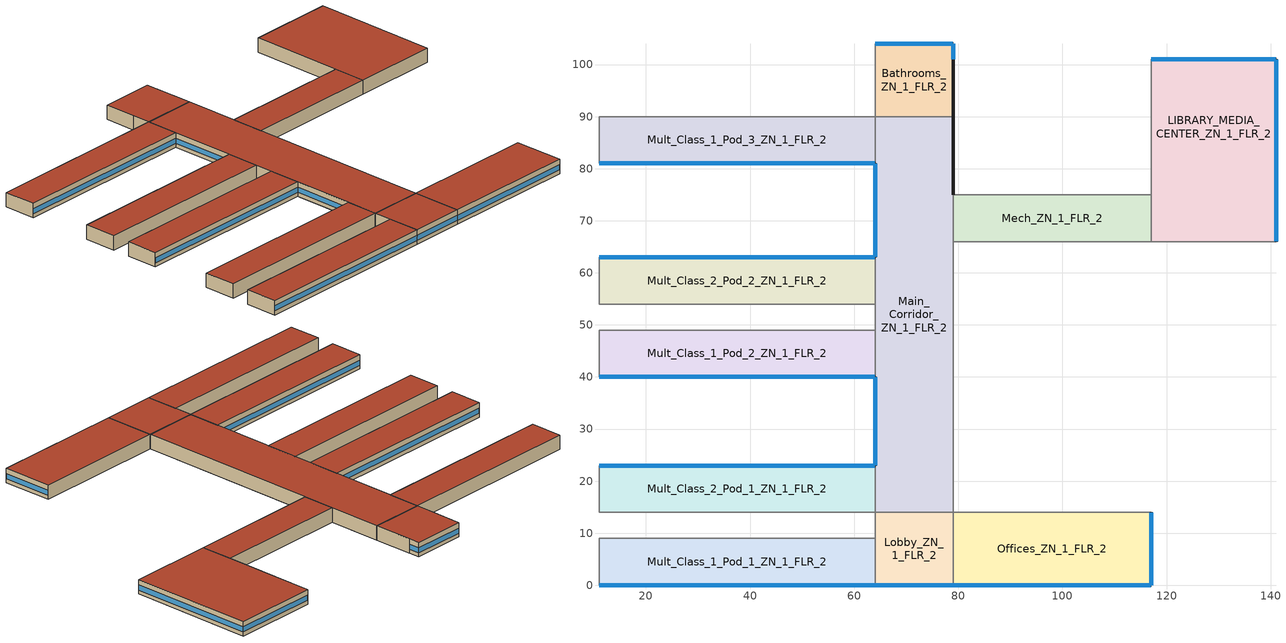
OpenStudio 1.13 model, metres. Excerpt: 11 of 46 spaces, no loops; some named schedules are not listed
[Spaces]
Main_Corridor_ZN_1_FLR_2
 floor to Main_Corridor_ZN_1_FLR_1: 79,90 79,14 64,14 64,90 z4
 wall outside: 64,40 64,23 / 79,75 79,90 / 64,81 64,63 z4:8
 wall to Corridor_Pod_2_ZN_1_FLR_2: 64,54 64,49 z4:8
 wall to Mech_ZN_1_FLR_2: 79,66 79,75 z4:8
 wall to Lobby_ZN_1_FLR_2: 64,14 79,14 z4:8
 wall to Mult_Class_1_Pod_2_ZN_1_FLR_2: 64,49 64,40 z4:8
 wall to Bathrooms_ZN_1_FLR_2: 79,90 64,90 z4:8
 wall to Gym_ZN_1_FLR_1: 79,14 79,66 z4:8
 wall to Mult_Class_1_Pod_3_ZN_1_FLR_2: 64,90 64,81 z4:8
 wall to Mult_Class_2_Pod_2_ZN_1_FLR_2: 64,63 64,54 z4:8
 wall to Mult_Class_2_Pod_1_ZN_1_FLR_2: 64,23 64,14 z4:8
 window: 64,39.95 64,23.05 / 64,80.95 64,63.05 z5.1:6.51
 roof outside: 79,14 79,90 64,90 64,14 z8
Lobby_ZN_1_FLR_2
 floor to Lobby_ZN_1_FLR_1: 79,14 79,0 64,0 64,14 z4
 wall outside: 64,0 79,0 z4:8
 wall to Offices_ZN_1_FLR_2: 79,0 79,14 z4:8
 wall to Corridor_Pod_1_ZN_1_FLR_2: 64,14 64,9 z4:8
 wall to Mult_Class_1_Pod_1_ZN_1_FLR_2: 64,9 64,0 z4:8
 window: 64.05,0 78.95,0 z5.1:6.51
 roof outside: 79,0 79,14 64,14 64,0 z8
Mech_ZN_1_FLR_2
 floor to Mech_ZN_1_FLR_1: 117,75 117,66 79,66 79,75 z4
 wall to LIBRARY_MEDIA_CENTER_ZN_1_FLR_2: 117,66 117,75 z4:8
 wall to Auditorium_ZN_1_FLR_1: 117,75 79,75 z4:8
 wall to Gym_ZN_1_FLR_1: 79,66 117,66 z4:8
 roof outside: 117,66 117,75 79,75 79,66 z8
Mult_Class_1_Pod_1_ZN_1_FLR_2
 floor to Mult_Class_1_Pod_1_ZN_1_FLR_1: 64,9 64,0 11,0 11,9 z4
 wall outside: 11,0 64,0 z4:8
 wall to Corridor_Pod_1_ZN_1_FLR_2: 64,9 11,9 z4:8
 wall to Corner_Class_1_Pod_1_ZN_1_FLR_2: 11,9 11,0 z4:8
 window: 11.05,0 63.95,0 z5.1:6.5
 roof outside: 64,0 64,9 11,9 11,0 z8
LIBRARY_MEDIA_CENTER_ZN_1_FLR_2
 floor to Cafeteria_ZN_1_FLR_1: 141,101 141,75 117,75 117,101 z4
 floor to Kitchen_ZN_1_FLR_1: 141,75 141,66 117,66 117,75 z4
 wall outside: 141,66 141,101 117,101 z4:8
 wall to Aux_Gym_ZN_1_FLR_1: 117,66 141,66 z4:8
 wall to Auditorium_ZN_1_FLR_1: 117,101 117,75 z4:8
 window: 140.95,101 117.05,101 z5.1:6.51; 141,66.05 141,100.95 z5.1:6.52
 roof outside: 141,66 141,101 117,101 117,66 z8
Mult_Class_1_Pod_2_ZN_1_FLR_2
 floor to Mult_Class_1_Pod_2_ZN_1_FLR_1: 64,49 64,40 11,40 11,49 z4
 wall outside: 11,40 64,40 z4:8
 wall to Corridor_Pod_2_ZN_1_FLR_2: 64,49 11,49 z4:8
 wall to Corner_Class_1_Pod_2_ZN_1_FLR_2: 11,49 11,40 z4:8
 window: 11.05,40 63.95,40 z5.1:6.5
 roof outside: 64,40 64,49 11,49 11,40 z8
Offices_ZN_1_FLR_2
 floor to Offices_ZN_1_FLR_1: 117,14 117,0 79,0 79,14 z4
 wall outside: 79,0 117,0 117,14 z4:8
 wall to Gym_ZN_1_FLR_1: 117,14 79,14 z4:8
 window: 117,0.05 117,13.95 z5.1:6.51; 79.05,0 116.95,0 z5.1:6.5
 roof outside: 117,0 117,14 79,14 79,0 z8
Mult_Class_2_Pod_1_ZN_1_FLR_2
 floor to Mult_Class_2_Pod_1_ZN_1_FLR_1: 64,23 64,14 11,14 11,23 z4
 wall outside: 64,23 11,23 z4:8
 wall to Corner_Class_2_Pod_1_ZN_1_FLR_2: 11,23 11,14 z4:8
 wall to Corridor_Pod_1_ZN_1_FLR_2: 11,14 64,14 z4:8
 window: 63.95,23 11.05,23 z5.1:6.5
 roof outside: 64,14 64,23 11,23 11,14 z8
Mult_Class_2_Pod_2_ZN_1_FLR_2
 floor to Mult_Class_2_Pod_2_ZN_1_FLR_1: 64,63 64,54 11,54 11,63 z4
 wall outside: 64,63 11,63 z4:8
 wall to Corner_Class_2_Pod_2_ZN_1_FLR_2: 11,63 11,54 z4:8
 wall to Corridor_Pod_2_ZN_1_FLR_2: 11,54 64,54 z4:8
 window: 63.95,63 11.05,63 z5.1:6.5
 roof outside: 64,54 64,63 11,63 11,54 z8
Bathrooms_ZN_1_FLR_2
 floor to Bathrooms_ZN_1_FLR_1: 79,104 79,90 64,90 64,104 z4
 wall outside: 79,90 79,101 79,104 64,104 z4:8
 wall to Corridor_Pod_3_ZN_1_FLR_2: 64,95 64,90 z4:8
 wall to Mult_Class_2_Pod_3_ZN_1_FLR_2: 64,104 64,95 z4:8
 window: 78.95,104 64.05,104 z5.1:6.51; 79,101.05 79,103.95 z5.1:6.55
 roof outside: 79,90 79,104 64,104 64,90 z8
Mult_Class_1_Pod_3_ZN_1_FLR_2
 floor to Mult_Class_1_Pod_3_ZN_1_FLR_1: 64,90 64,81 11,81 11,90 z4
 wall outside: 11,81 64,81 z4:8
 wall to Corridor_Pod_3_ZN_1_FLR_2: 64,90 11,90 z4:8
 wall to Corner_Class_1_Pod_3_ZN_1_FLR_2: 11,90 11,81 z4:8
 window: 11.05,81 63.95,81 z5.1:6.5
 roof outside: 64,81 64,90 11,90 11,81 z8
[Site]
Burlington International Ap: Latitude {deg}=44.47; Longitude {deg}=-73.15; Time Zone {hr}=-5; Elevation {m}=101; Terrain=City
[Building]
DOE Ref 1980-2004-SecondarySchool-ASHRAE 169-2006-6A created: 2017-01-30 12:52:59 -0700: North Axis {deg}=0; Default Construction Set=DOE Ref 1980-2004 - SecSchl - ASHRAE 169-2006-6A; Standards Building Type=SecondarySchool
[Site:GroundTemperature:BuildingSurface]
19.332, 19.336, 19.402, 19.499, 20.187, 21.576, 22.125, 22.272, 20.641, 19.872, 19.644, 19.476
[Site:WaterMainsTemperature]
Calculation Method=Correlation; Annual Average Outdoor Air Temperature {C}=7.8; Maximum Difference In Monthly Average Outdoor Air Temperatures {deltaC}=28.3
[SizingPeriod:DesignDay] Barometric Pressure {Pa}=100118; Sky Clearness=0; Rain Indicator=0; Snow Indicator=0; Day of Month=21; Daylight Saving Time Indicator=0; Humidity Indicating Type=Wetbulb; Dry-Bulb Temperature Range Modifier Type=DefaultMultipliers
Name | Maximum Dry-Bulb Temperature {C} | Daily Dry-Bulb Temperature Range {deltaC} | Humidity Indicating Conditions at Maximum Dry-Bulb | Wind Speed {m/s} | Wind Direction {deg} | Month | Day Type | Solar Model Indicator | ASHRAE Taub | ASHRAE Taud
Burlington International Ap Ann Clg .4% Condns DB=>MWB | 31.3 | 10.7 | 21.7 | 4.5 | 170 | 7 | SummerDesignDay | ASHRAETau | 0.459 | 2.002
Burlington International Ap Ann Htg 99.6% Condns DB | -22.4 | 0 | -22.4 | 3 | 60 | 1 | WinterDesignDay | ASHRAEClearSky
[ClimateZones]
Climate Zone Institution Name 1=ASHRAE; Climate Zone Document Name 1=ANSI/ASHRAE Standard 169; Climate Zone Document Year 1=2006; Climate Zone Value 1=6A; Climate Zone Institution Name 2=CEC; Climate Zone Document Name 2=California Climate Zone Descriptions; Climate Zone Document Year 2=1995
[Material:NoMass] Thermal Absorptance=0.9; Solar Absorptance=0.7
Name | Roughness | Thermal Resistance {m2-K/W} | Visible Absorptance
CP02 CARPET PAD | VeryRough | 0.21648 | 0.8
Typical Insulation R-13.21 | Smooth | 2.32567 | 0.7
Typical Carpet Pad | Smooth | 0.21648 | 0.8
Typical Insulation R-21.1 | Smooth | 3.7168 | 0.7
Typical Insulation R-10.5 | Smooth | 1.84881 | 0.7
Typical Insulation | Smooth | 0.0282222 | 0.7
[Material]
Name | Roughness | Thickness {m} | Conductivity {W/m-K} | Density {kg/m3} | Specific Heat {J/kg-K} | Thermal Absorptance | Solar Absorptance | Visible Absorptance
100mm Normalweight concrete floor | MediumSmooth | 0.1016 | 2.31 | 2322 | 832
G01 13mm gypsum board | Smooth | 0.0127 | 0.16 | 800 | 1090 | 0.9 | 0.7 | 0.5
4 in. Normalweight Concrete Floor | MediumRough | 0.1016 | 2.31 | 2322 | 832 | 0.9 | 0.7 | 0.7
25mm Stucco | Smooth | 0.0254 | 0.72 | 1856 | 840 | 0.9 | 0.7 | 0.7
5/8 in. Gypsum Board | MediumSmooth | 0.0159 | 0.16 | 800 | 1090 | 0.9 | 0.7 | 0.7
Roof Membrane | VeryRough | 0.0095 | 0.16 | 1121.29 | 1460 | 0.9 | 0.77 | 0.7
Metal Roof Surface; F08 Metal surface | Smooth | 0.0008 | 45.28 | 7824 | 500 | 0.9 | 0.7 | 0.7
HW CONCRETE | Rough | 0.1016 | 1.31125 | 2240 | 837.36 | 0.9 | 0.7 | 0.7
8 in. Concrete Block Basement Wall | MediumRough | 0.2032 | 1.326 | 1842 | 912 | 0.9 | 0.7 | 0.7
G05 25mm wood | MediumSmooth | 0.0254 | 0.15 | 608 | 1630 | 0.9 | 0.5 | 0.5
Std Wood 6inch | MediumSmooth | 0.15 | 0.12 | 540 | 1210 | 0.9 | 0.7 | 0.7
[Construction]
Typical Insulated Exterior Mass Floor: Typical Insulation R-13.21, 4 in. Normalweight Concrete Floor, Typical Carpet Pad
Typical Insulated Steel Framed Exterior Wall R-15.38: 25mm Stucco, 5/8 in. Gypsum Board, Typical Insulation R-13.21, 5/8 in. Gypsum Board
Typical IEAD Roof R-22.22: Roof Membrane, Typical Insulation R-21.1, Metal Roof Surface
Typical Interior Floor: 100mm Normalweight concrete floor, CP02 CARPET PAD
Typical Interior Wall: G01 13mm gypsum board, G01 13mm gypsum board
Typical Interior Ceiling: CP02 CARPET PAD, 100mm Normalweight concrete floor
ext-slab-mass: HW CONCRETE, CP02 CARPET PAD
Typical Insulated Basement Mass Wall R-12.05: Typical Insulation R-10.5, 8 in. Concrete Block Basement Wall
U 0.52 SHGC 0.39 Simple Glazing: U 0.52 SHGC 0.39 Simple Glazing
Typical Insulated Metal Door: F08 Metal surface, Typical Insulation
Typical Overhead Door: Typical Insulation
Typical Interior Window: Clear 3mm
Typical Interior Door; Typical Interior Partition: G05 25mm wood
InteriorFurnishings: Std Wood 6inch
[DefaultConstructionSet]
DOE Ref 1980-2004 - SecSchl - ASHRAE 169-2006-6A: Default Exterior Surface Constructions=Default Surface Constructions 1; Default Interior Surface Constructions=Default Surface Constructions 2; Default Ground Contact Surface Constructions=Default Surface Constructions 3; Default Exterior SubSurface Constructions=Default Sub Surface Constructions 1; Default Interior SubSurface Constructions=Default Sub Surface Constructions 2; Interior Partition Construction=Typical Interior Partition
[DefaultSurfaceConstructions]
Name | Floor Construction | Wall Construction | Roof Ceiling Construction
Default Surface Constructions 1 | Typical Insulated Exterior Mass Floor | Typical Insulated Steel Framed Exterior Wall R-15.38 | Typical IEAD Roof R-22.22
Default Surface Constructions 2 | Typical Interior Floor | Typical Interior Wall | Typical Interior Ceiling
Default Surface Constructions 3 | ext-slab-mass | Typical Insulated Basement Mass Wall R-12.05
[DefaultSubSurfaceConstructions]
Name | Fixed Window Construction | Operable Window Construction | Door Construction | Overhead Door Construction | Tubular Daylight Dome Construction | Tubular Daylight Diffuser Construction
Default Sub Surface Constructions 1 | U 0.52 SHGC 0.39 Simple Glazing | U 0.52 SHGC 0.39 Simple Glazing | Typical Insulated Metal Door | Typical Overhead Door | Typical Interior Window | Typical Interior Window
Default Sub Surface Constructions 2 | Typical Interior Window | Typical Interior Window | Typical Interior Door
[WindowMaterial:SimpleGlazingSystem]
U 0.52 SHGC 0.39 Simple Glazing: U-Factor {W/m2-K}=2.9527; Solar Heat Gain Coefficient=0.39; Visible Transmittance=0.31
[WindowMaterial:Glazing]
Clear 3mm: Optical Data Type=SpectralAverage; Thickness {m}=0.003; Solar Transmittance at Normal Incidence=0.837; Front Side Solar Reflectance at Normal Incidence=0.075; Back Side Solar Reflectance at Normal Incidence=0.075; Visible Transmittance at Normal Incidence=0.898; Front Side Visible Reflectance at Normal Incidence=0.081; Back Side Visible Reflectance at Normal Incidence=0.081; Infrared Transmittance at Normal Incidence=0; Front Side Infrared Hemispherical Emissivity=0.84; Back Side Infrared Hemispherical Emissivity=0.84; Conductivity {W/m-K}=0.9; Dirt Correction Factor for Solar and Visible Transmittance=1; Solar Diffusing=No
[Space] Building Story=Building Story 2; Part of Total Floor Area=Yes
Name | Space Type | Thermal Zone
Mult_Class_2_Pod_1_ZN_1_FLR_2 | SecondarySchool Classroom | Mult_Class_2_Pod_1_ZN_1_FLR_2 ZN
Main_Corridor_ZN_1_FLR_2 | SecondarySchool Corridor | Main_Corridor_ZN_1_FLR_2 ZN
Bathrooms_ZN_1_FLR_2 | SecondarySchool Restroom | Bathrooms_ZN_1_FLR_2 ZN
Lobby_ZN_1_FLR_2 | SecondarySchool Lobby | Lobby_ZN_1_FLR_2 ZN
Mech_ZN_1_FLR_2 | SecondarySchool Mechanical | Mech_ZN_1_FLR_2 ZN
Mult_Class_2_Pod_2_ZN_1_FLR_2 | SecondarySchool Classroom | Mult_Class_2_Pod_2_ZN_1_FLR_2 ZN
Mult_Class_1_Pod_1_ZN_1_FLR_2 | SecondarySchool Classroom | Mult_Class_1_Pod_1_ZN_1_FLR_2 ZN
LIBRARY_MEDIA_CENTER_ZN_1_FLR_2 | SecondarySchool Library | LIBRARY_MEDIA_CENTER_ZN_1_FLR_2 ZN
Mult_Class_1_Pod_2_ZN_1_FLR_2 | SecondarySchool Classroom | Mult_Class_1_Pod_2_ZN_1_FLR_2 ZN
Mult_Class_1_Pod_3_ZN_1_FLR_2 | SecondarySchool Classroom | Mult_Class_1_Pod_3_ZN_1_FLR_2 ZN
Offices_ZN_1_FLR_2 | SecondarySchool Office | Offices_ZN_1_FLR_2 ZN
[SpaceType] Standards Building Type=SecondarySchool
Name | Default Schedule Set | Design Specification Outdoor Air Object | Standards Space Type
SecondarySchool Office | SecondarySchool Office Schedule Set | SecondarySchool Office Ventilation | Office
SecondarySchool Lobby | SecondarySchool Lobby Schedule Set | SecondarySchool Lobby Ventilation | Lobby
SecondarySchool Mechanical | SecondarySchool Mechanical Schedule Set | SecondarySchool Mechanical Ventilation | Mechanical
SecondarySchool Restroom | SecondarySchool Restroom Schedule Set | SecondarySchool Restroom Ventilation | Restroom
SecondarySchool Library | SecondarySchool Library Schedule Set | SecondarySchool Library Ventilation | Library
SecondarySchool Corridor | SecondarySchool Corridor Schedule Set | SecondarySchool Corridor Ventilation | Corridor
SecondarySchool Classroom | SecondarySchool Classroom Schedule Set | SecondarySchool Classroom Ventilation | Classroom
[People:Definition] Number of People Calculation Method=People/Area; Fraction Radiant=0.3
Name | People per Space Floor Area {person/m2}
SecondarySchool Classroom People Definition | 0.249938
SecondarySchool Corridor People Definition | 0.100212
SecondarySchool Library People Definition | 0.229702
SecondarySchool Mechanical People Definition | 0.0100104
SecondarySchool Office People Definition | 0.0500522
SecondarySchool Restroom People Definition | 0.0999967
[People] Work Efficiency Schedule=Work Efficiency Schedule; Clothing Insulation Schedule=Clothing Schedule; Air Velocity Schedule=Air Velocity Schedule
Name | People Definition | Space or SpaceType
SecondarySchool Classroom People | SecondarySchool Classroom People Definition | SecondarySchool Classroom
SecondarySchool Corridor People | SecondarySchool Corridor People Definition | SecondarySchool Corridor
SecondarySchool Library People | SecondarySchool Library People Definition | SecondarySchool Library
SecondarySchool Mechanical People | SecondarySchool Mechanical People Definition | SecondarySchool Mechanical
SecondarySchool Office People | SecondarySchool Office People Definition | SecondarySchool Office
SecondarySchool Restroom People | SecondarySchool Restroom People Definition | SecondarySchool Restroom
[Lights:Definition] Design Level Calculation Method=Watts/Area; Fraction Radiant=0.37; Fraction Visible=0.2
Name | Watts per Space Floor Area {W/m2}
SecondarySchool Classroom Lights Definition | 21.5278
SecondarySchool Corridor Lights Definition | 9.25696
SecondarySchool Library Lights Definition | 16.3611
SecondarySchool Lobby Lights Definition | 11.9479
SecondarySchool Mechanical Lights Definition | 8.07293
SecondarySchool Office Lights Definition | 20.1285
SecondarySchool Restroom Lights Definition | 9.57988
[Lights]
Name | Lights Definition | Space or SpaceType
SecondarySchool Classroom Lights | SecondarySchool Classroom Lights Definition | SecondarySchool Classroom
SecondarySchool Corridor Lights | SecondarySchool Corridor Lights Definition | SecondarySchool Corridor
SecondarySchool Library Lights | SecondarySchool Library Lights Definition | SecondarySchool Library
SecondarySchool Lobby Lights | SecondarySchool Lobby Lights Definition | SecondarySchool Lobby
SecondarySchool Mechanical Lights | SecondarySchool Mechanical Lights Definition | SecondarySchool Mechanical
SecondarySchool Office Lights | SecondarySchool Office Lights Definition | SecondarySchool Office
SecondarySchool Restroom Lights | SecondarySchool Restroom Lights Definition | SecondarySchool Restroom
[ElectricEquipment:Definition] Design Level Calculation Method=Watts/Area; Fraction Radiant=0.5
Name | Watts per Space Floor Area {W/m2}
SecondarySchool Classroom Elec Equip Definition; SecondarySchool Library Elec Equip Definition | 10.0104
SecondarySchool Corridor Elec Equip Definition; SecondarySchool Lobby Elec Equip Definition; SecondarySchool Mechanical Elec Equip Definition; SecondarySchool Restroom Elec Equip Definition | 3.98265
SecondarySchool Office Elec Equip Definition | 10.7639
[ElectricEquipment]
Name | Electric Equipment Definition | Space or SpaceType
SecondarySchool Classroom Elec Equip | SecondarySchool Classroom Elec Equip Definition | SecondarySchool Classroom
SecondarySchool Corridor Elec Equip | SecondarySchool Corridor Elec Equip Definition | SecondarySchool Corridor
SecondarySchool Library Elec Equip | SecondarySchool Library Elec Equip Definition | SecondarySchool Library
SecondarySchool Lobby Elec Equip | SecondarySchool Lobby Elec Equip Definition | SecondarySchool Lobby
SecondarySchool Mechanical Elec Equip | SecondarySchool Mechanical Elec Equip Definition | SecondarySchool Mechanical
SecondarySchool Office Elec Equip | SecondarySchool Office Elec Equip Definition | SecondarySchool Office
SecondarySchool Restroom Elec Equip | SecondarySchool Restroom Elec Equip Definition | SecondarySchool Restroom
[DesignSpecification:OutdoorAir] Outdoor Air Method=Sum
Name | Outdoor Air Flow per Person {m3/s-person} | Outdoor Air Flow per Floor Area {m3/s-m2}
SecondarySchool Classroom Ventilation; SecondarySchool Library Ventilation | 0.00799951
SecondarySchool Corridor Ventilation; SecondarySchool Lobby Ventilation |  | 0.000508
SecondarySchool Mechanical Ventilation |  | 0.000254
SecondarySchool Office Ventilation | 0.00943895
SecondarySchool Restroom Ventilation |  | 0.0048768
[SpaceInfiltration:DesignFlowRate] Design Flow Rate Calculation Method=Flow/ExteriorWallArea; Flow per Exterior Surface Area {m3/s-m2}=0.00113386
Name | Space or SpaceType
SecondarySchool Classroom Infiltration | SecondarySchool Classroom
SecondarySchool Corridor Infiltration | SecondarySchool Corridor
SecondarySchool Library Infiltration | SecondarySchool Library
SecondarySchool Lobby Infiltration | SecondarySchool Lobby
SecondarySchool Mechanical Infiltration | SecondarySchool Mechanical
SecondarySchool Office Infiltration | SecondarySchool Office
SecondarySchool Restroom Infiltration | SecondarySchool Restroom
[DefaultScheduleSet] People Activity Level Schedule=SecondarySchool Activity; Lighting Schedule=SecondarySchool Bldg Light; Electric Equipment Schedule=SecondarySchool Bldg Equip; Infiltration Schedule=SecondarySchool Infil
Name | Number of People Schedule
SecondarySchool Classroom Schedule Set; SecondarySchool Corridor Schedule Set; SecondarySchool Library Schedule Set; SecondarySchool Lobby Schedule Set; SecondarySchool Mechanical Schedule Set; SecondarySchool Restroom Schedule Set | SecondarySchool Bldg Occ
SecondarySchool Office Schedule Set | SecondarySchool Office Occ
[ThermostatSetpoint:DualSetpoint]
Name | Heating Setpoint Temperature Schedule | Cooling Setpoint Temperature Schedule
SecondarySchool Mechanical Thermostat 1; SecondarySchool Restroom Thermostat 2; SecondarySchool Corridor Thermostat 8 | SecondarySchool HtgSetp BathCorrMechKitchen | SecondarySchool ClgSetp BathCorrMechKitchen
SecondarySchool Classroom Thermostat 4; SecondarySchool Classroom Thermostat 7; SecondarySchool Library Thermostat 1; SecondarySchool Classroom Thermostat 13; SecondarySchool Classroom Thermostat 18; SecondarySchool Lobby Thermostat 1; SecondarySchool Office Thermostat 2; SecondarySchool Classroom Thermostat 23 | SecondarySchool HtgSetp | SecondarySchool ClgSetp
[InternalMass:Definition]
Internal Mass Definition 1: Construction=InteriorFurnishings; Design Level Calculation Method=SurfaceArea/Area; Surface Area per Space Floor Area=2
[InternalMass] Internal Mass Definition=Internal Mass Definition 1
Name | Space or SpaceType
Mult_Class_1_Pod_1_ZN_1_FLR_2 Mass | Mult_Class_1_Pod_1_ZN_1_FLR_2
Mult_Class_2_Pod_1_ZN_1_FLR_2 Mass | Mult_Class_2_Pod_1_ZN_1_FLR_2
Mult_Class_1_Pod_2_ZN_1_FLR_2 Mass | Mult_Class_1_Pod_2_ZN_1_FLR_2
Mult_Class_2_Pod_2_ZN_1_FLR_2 Mass | Mult_Class_2_Pod_2_ZN_1_FLR_2
Mult_Class_1_Pod_3_ZN_1_FLR_2 Mass | Mult_Class_1_Pod_3_ZN_1_FLR_2
Main_Corridor_ZN_1_FLR_2 Mass | Main_Corridor_ZN_1_FLR_2
Lobby_ZN_1_FLR_2 Mass | Lobby_ZN_1_FLR_2
Bathrooms_ZN_1_FLR_2 Mass; Bathrooms_ZN_1_FLR_2 Mass 1 | Bathrooms_ZN_1_FLR_2
Offices_ZN_1_FLR_2 Mass | Offices_ZN_1_FLR_2
LIBRARY_MEDIA_CENTER_ZN_1_FLR_2 Mass | LIBRARY_MEDIA_CENTER_ZN_1_FLR_2
Mech_ZN_1_FLR_2 Mass | Mech_ZN_1_FLR_2
[ThermalZone] Use Ideal Air Loads=No
Name | Thermostat
Mech_ZN_1_FLR_2 ZN | SecondarySchool Mechanical Thermostat 1
Mult_Class_2_Pod_1_ZN_1_FLR_2 ZN | SecondarySchool Classroom Thermostat 4
Mult_Class_1_Pod_1_ZN_1_FLR_2 ZN | SecondarySchool Classroom Thermostat 7
LIBRARY_MEDIA_CENTER_ZN_1_FLR_2 ZN | SecondarySchool Library Thermostat 1
Mult_Class_1_Pod_3_ZN_1_FLR_2 ZN | SecondarySchool Classroom Thermostat 13
Bathrooms_ZN_1_FLR_2 ZN | SecondarySchool Restroom Thermostat 2
Mult_Class_1_Pod_2_ZN_1_FLR_2 ZN | SecondarySchool Classroom Thermostat 18
Lobby_ZN_1_FLR_2 ZN | SecondarySchool Lobby Thermostat 1
Offices_ZN_1_FLR_2 ZN | SecondarySchool Office Thermostat 2
Main_Corridor_ZN_1_FLR_2 ZN | SecondarySchool Corridor Thermostat 8
Mult_Class_2_Pod_2_ZN_1_FLR_2 ZN | SecondarySchool Classroom Thermostat 23
[Exterior:Lights:Definition]
NonDimming Exterior Lights Def: Design Level {W}=21874
[Exterior:Lights]
NonDimming Exterior Lights Def: Exterior Lights Definition=NonDimming Exterior Lights Def; Schedule=SecondarySchool Exterior Lights Always On; Control Option=AstronomicalClock
[BuildingStory]
Building Story 2: Nominal Z Coordinate {m}=4
[Schedule:Ruleset]
Name | Default Day Schedule | Summer Design Day Schedule | Winter Design Day Schedule
Clothing Schedule | Clothing Schedule Default Winter Clothes
Air Velocity Schedule | Air Velocity Schedule Default
Work Efficiency Schedule | Work Efficiency Schedule Default
SecondarySchool Activity | SecondarySchool Activity Default | SecondarySchool Activity Summer Design Day | SecondarySchool Activity Winter Design Day
SecondarySchool Bldg Light | SecondarySchool Bldg Light Default | SecondarySchool Bldg Light Summer Design Day | SecondarySchool Bldg Light Winter Design Day
SecondarySchool Bldg Equip | SecondarySchool Bldg Equip Default | SecondarySchool Bldg Equip Summer Design Day | SecondarySchool Bldg Equip Winter Design Day
SecondarySchool Infil | SecondarySchool Infil Default | SecondarySchool Infil Summer Design Day | SecondarySchool Infil Winter Design Day
SecondarySchool HtgSetp | SecondarySchool HtgSetp Default | SecondarySchool HtgSetp Summer Design Day | SecondarySchool HtgSetp Winter Design Day
SecondarySchool ClgSetp | SecondarySchool ClgSetp Default | SecondarySchool ClgSetp Summer Design Day | SecondarySchool ClgSetp Winter Design Day
SecondarySchool Bldg Occ | SecondarySchool Bldg Occ Default | SecondarySchool Bldg Occ Summer Design Day | SecondarySchool Bldg Occ Winter Design Day
SecondarySchool HtgSetp BathCorrMechKitchen | SecondarySchool HtgSetp BathCorrMechKitchen Default | SecondarySchool HtgSetp BathCorrMechKitchen Summer Design Day | SecondarySchool HtgSetp BathCorrMechKitchen Winter Design Day
SecondarySchool ClgSetp BathCorrMechKitchen | SecondarySchool ClgSetp BathCorrMechKitchen Default | SecondarySchool ClgSetp BathCorrMechKitchen Summer Design Day | SecondarySchool ClgSetp BathCorrMechKitchen Winter Design Day
SecondarySchool Office Occ | SecondarySchool Office Occ Default | SecondarySchool Office Occ Summer Design Day | SecondarySchool Office Occ Winter Design Day
SecondarySchool Exterior Lights Always On | SecondarySchool Exterior Lights Always On Default | SecondarySchool Exterior Lights Always On Summer Design Day | SecondarySchool Exterior Lights Always On Winter Design Day
[Schedule:Day]
SecondarySchool HtgSetp Default; SecondarySchool HtgSetp BathCorrMechKitchen Winter Design Day: 6, 0, 16, 21, 0, 21, 24, 0, 16
SecondarySchool HtgSetp Summer Design Day; SecondarySchool HtgSetp BathCorrMechKitchen Default; SecondarySchool HtgSetp BathCorrMechKitchen Summer Design Day: 24, 0, 16
SecondarySchool HtgSetp Winter Design Day: 24, 0, 21
SecondarySchool ClgSetp BathCorrMechKitchen Default; SecondarySchool ClgSetp BathCorrMechKitchen Winter Design Day: 24, 0, 27
SecondarySchool ClgSetp BathCorrMechKitchen Summer Design Day: 6, 0, 27, 21, 0, 24, 24, 0, 27
SecondarySchool Exterior Lights Always On Default; SecondarySchool Exterior Lights Always On Winter Design Day; SecondarySchool Exterior Lights Always On Summer Design Day: 24, 0, 1
[Schedule:Rule]
Schedule Rule 17: Schedule Ruleset=SecondarySchool HtgSetp; Rule Order=1; Day Schedule=SecondarySchool HtgSetp Wknd|Wkdy Day; Apply Sunday=Yes; Apply Monday=Yes; Apply Tuesday=Yes; Apply Wednesday=Yes; Apply Thursday=Yes; Apply Friday=Yes; Apply Saturday=Yes; Date Specification Type=DateRange; Start Month=7; Start Day=1; End Month=9; End Day=1
